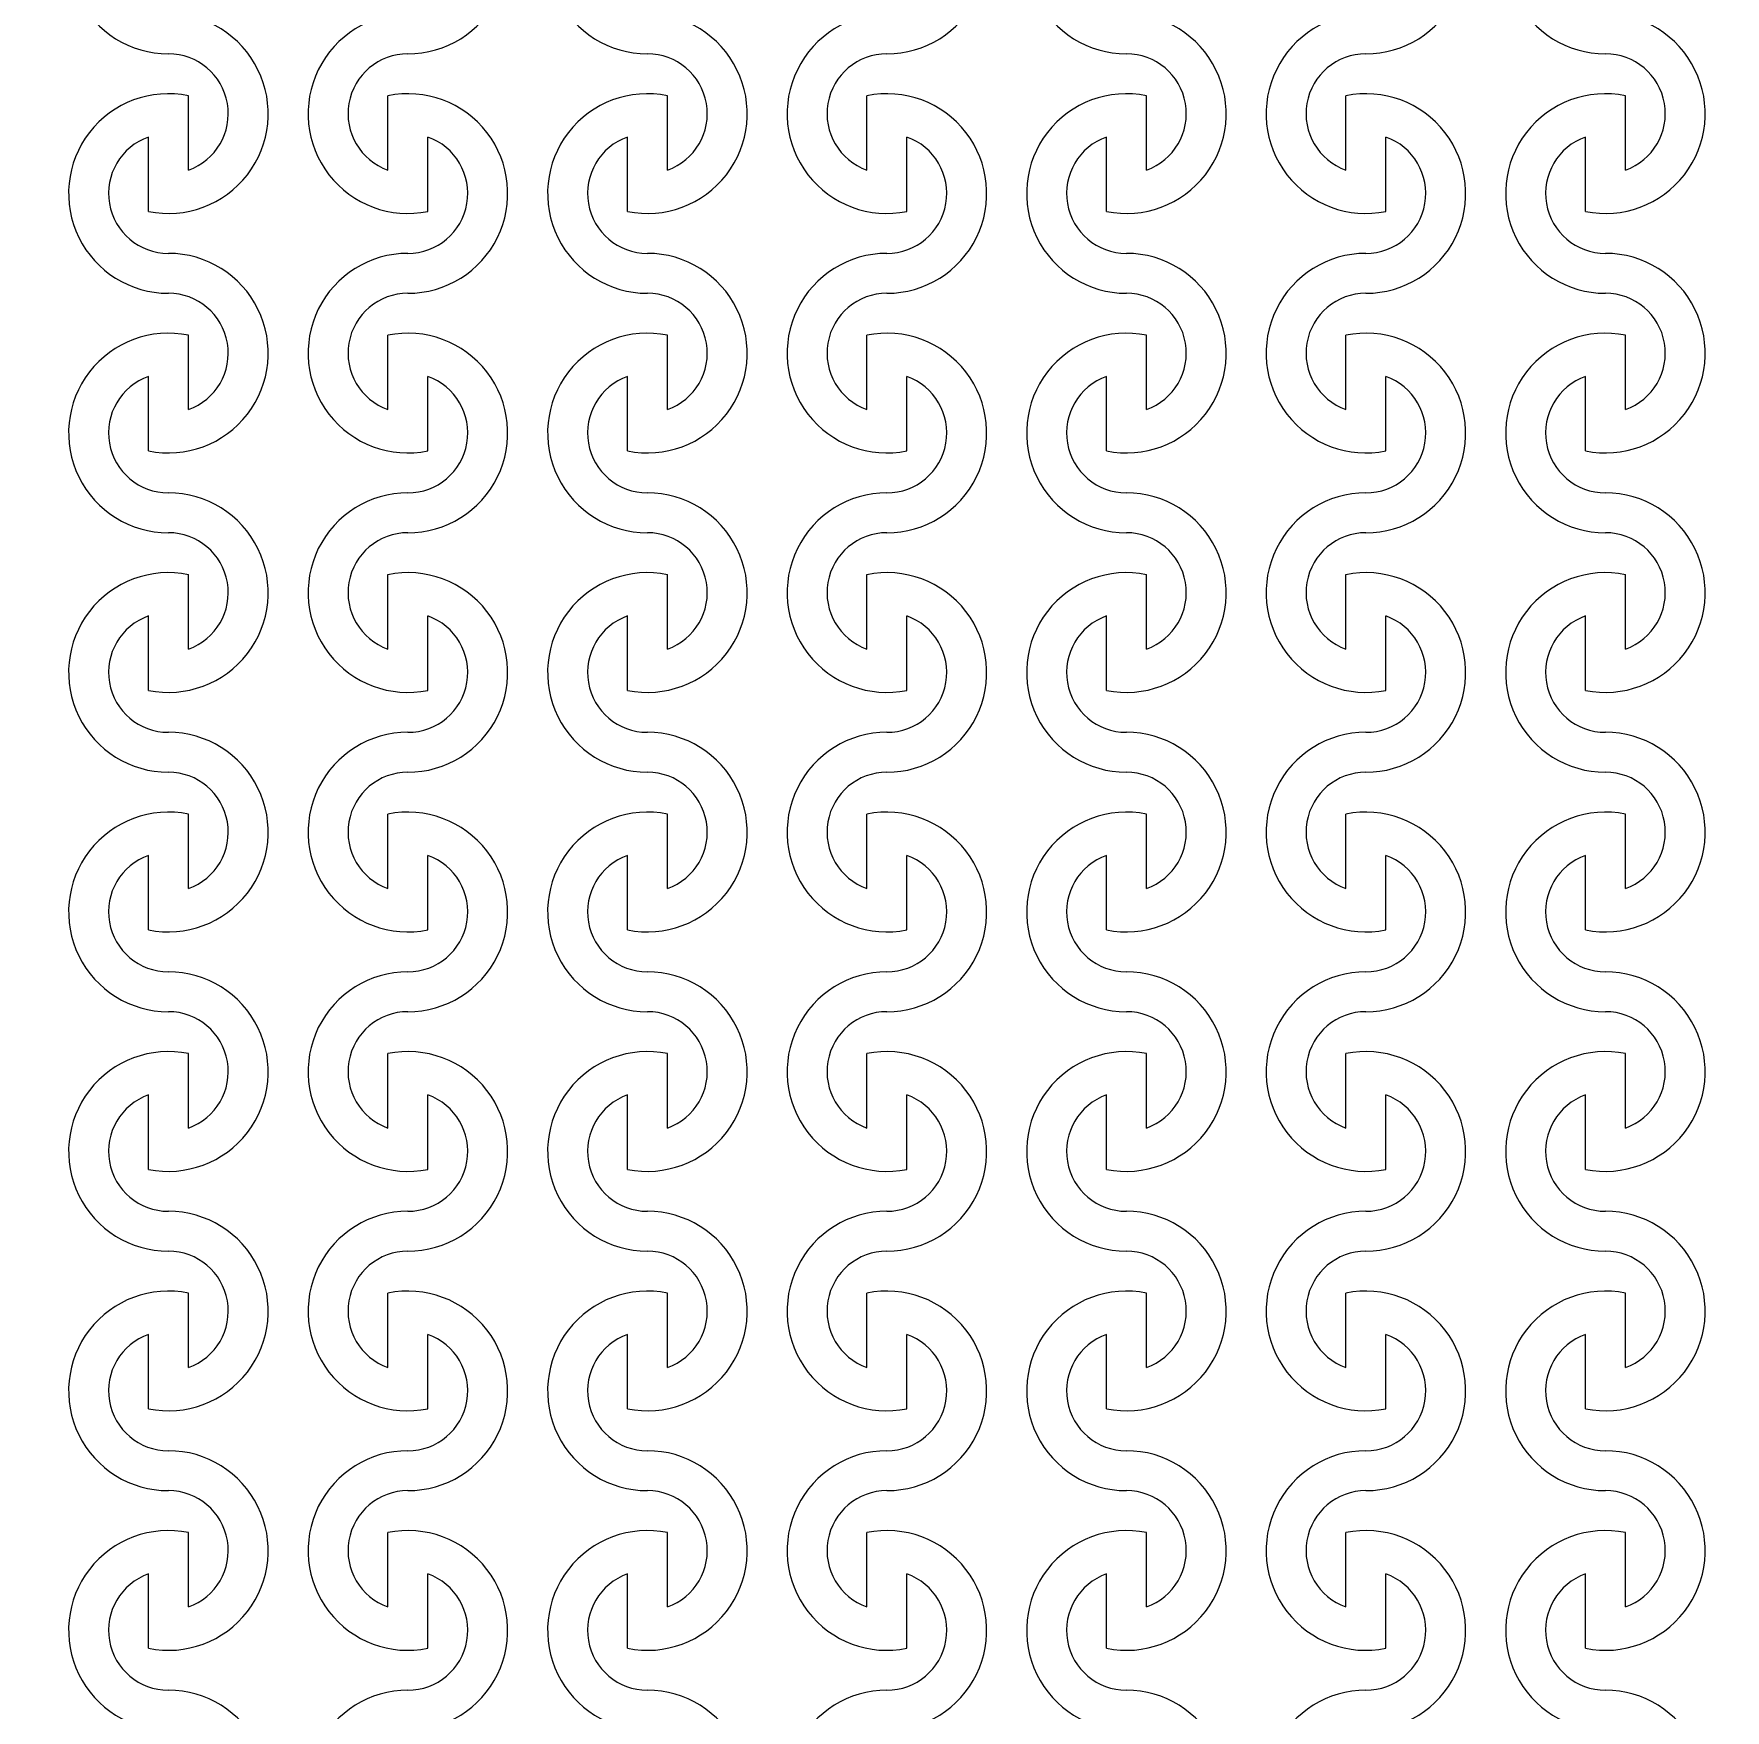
# Model space of a CAD drawing. Header units: millimetres. Extents: x 40661 to 310350, y 5158 to 133158.
# Drawn here: x 105468 to 107586, y 52771 to 54871 of the extents above; entities that cross this region are included whole.
import ezdxf

# ---------------------------------------------------------------- set-up
doc = ezdxf.new("R2010")
doc.units = ezdxf.units.MM
doc.layers.add('Clear', color=150, linetype='Continuous')

msp = doc.modelspace()

# ---------------------------------------------------------------- linework, layer by layer
for radius in [25000, 25000, 15000, 15000]:
    msp.add_circle((115660.5, 56821.1), radius)
at = {"layer": 'Clear'}
for p, q in [((105661.2, 54700.4), (105661.2, 54793.6)), ((105661.2, 54700.4), (105661.2, 54793.6)), ((105661.2, 54700.4), (105661.2, 54793.6)), ((105661.2, 54700.4), (105661.2, 54793.6)), ((105911.2, 54700.4), (105911.2, 54793.6)), ((105911.2, 54700.4), (105911.2, 54793.6)), ((105911.2, 54700.4), (105911.2, 54793.6)), ((105911.2, 54700.4), (105911.2, 54793.6)), ((106261.2, 54700.4), (106261.2, 54793.6)), ((106261.2, 54700.4), (106261.2, 54793.6)), ((106261.2, 54700.4), (106261.2, 54793.6)), ((106261.2, 54700.4), (106261.2, 54793.6)), ((106511.2, 54700.4), (106511.2, 54793.6)), ((106511.2, 54700.4), (106511.2, 54793.6)), ((106511.2, 54700.4), (106511.2, 54793.6)), ((106511.2, 54700.4), (106511.2, 54793.6)), ((106861.2, 54700.4), (106861.2, 54793.6)), ((106861.2, 54700.4), (106861.2, 54793.6)), ((106861.2, 54700.4), (106861.2, 54793.6)), ((106861.2, 54700.4), (106861.2, 54793.6)), ((107111.2, 54700.4), (107111.2, 54793.6)), ((107111.2, 54700.4), (107111.2, 54793.6)), ((107111.2, 54700.4), (107111.2, 54793.6)), ((107111.2, 54700.4), (107111.2, 54793.6)), ((107461.2, 54700.4), (107461.2, 54793.6)), ((107461.2, 54700.4), (107461.2, 54793.6)), ((107461.2, 54700.4), (107461.2, 54793.6)), ((107461.2, 54700.4), (107461.2, 54793.6)), ((105611.2, 54648.6), (105611.2, 54741.8)), ((105611.2, 54648.6), (105611.2, 54741.8)), ((105611.2, 54648.6), (105611.2, 54741.8)), ((105611.2, 54648.6), (105611.2, 54741.8)), ((105961.2, 54648.6), (105961.2, 54741.8)), ((105961.2, 54648.6), (105961.2, 54741.8)), ((105961.2, 54648.6), (105961.2, 54741.8)), ((105961.2, 54648.6), (105961.2, 54741.8)), ((106211.2, 54648.6), (106211.2, 54741.8)), ((106211.2, 54648.6), (106211.2, 54741.8)), ((106211.2, 54648.6), (106211.2, 54741.8)), ((106211.2, 54648.6), (106211.2, 54741.8)), ((106561.2, 54648.6), (106561.2, 54741.8)), ((106561.2, 54648.6), (106561.2, 54741.8)), ((106561.2, 54648.6), (106561.2, 54741.8)), ((106561.2, 54648.6), (106561.2, 54741.8)), ((106811.2, 54648.6), (106811.2, 54741.8)), ((106811.2, 54648.6), (106811.2, 54741.8)), ((106811.2, 54648.6), (106811.2, 54741.8)), ((106811.2, 54648.6), (106811.2, 54741.8)), ((107161.2, 54648.6), (107161.2, 54741.8)), ((107161.2, 54648.6), (107161.2, 54741.8)), ((107161.2, 54648.6), (107161.2, 54741.8)), ((107161.2, 54648.6), (107161.2, 54741.8)), ((107411.2, 54648.6), (107411.2, 54741.8)), ((107411.2, 54648.6), (107411.2, 54741.8)), ((107411.2, 54648.6), (107411.2, 54741.8)), ((107411.2, 54648.6), (107411.2, 54741.8)), ((105661.2, 54400.4), (105661.2, 54493.6)), ((105661.2, 54400.4), (105661.2, 54493.6)), ((105661.2, 54400.4), (105661.2, 54493.6)), ((105661.2, 54400.4), (105661.2, 54493.6)), ((105911.2, 54400.4), (105911.2, 54493.6)), ((105911.2, 54400.4), (105911.2, 54493.6)), ((105911.2, 54400.4), (105911.2, 54493.6)), ((105911.2, 54400.4), (105911.2, 54493.6)), ((106261.2, 54400.4), (106261.2, 54493.6)), ((106261.2, 54400.4), (106261.2, 54493.6)), ((106261.2, 54400.4), (106261.2, 54493.6)), ((106261.2, 54400.4), (106261.2, 54493.6)), ((106511.2, 54400.4), (106511.2, 54493.6)), ((106511.2, 54400.4), (106511.2, 54493.6)), ((106511.2, 54400.4), (106511.2, 54493.6)), ((106511.2, 54400.4), (106511.2, 54493.6)), ((106861.2, 54400.4), (106861.2, 54493.6)), ((106861.2, 54400.4), (106861.2, 54493.6)), ((106861.2, 54400.4), (106861.2, 54493.6)), ((106861.2, 54400.4), (106861.2, 54493.6)), ((107111.2, 54400.4), (107111.2, 54493.6)), ((107111.2, 54400.4), (107111.2, 54493.6)), ((107111.2, 54400.4), (107111.2, 54493.6)), ((107111.2, 54400.4), (107111.2, 54493.6)), ((107461.2, 54400.4), (107461.2, 54493.6)), ((107461.2, 54400.4), (107461.2, 54493.6)), ((107461.2, 54400.4), (107461.2, 54493.6)), ((107461.2, 54400.4), (107461.2, 54493.6)), ((105611.2, 54348.6), (105611.2, 54441.8)), ((105611.2, 54348.6), (105611.2, 54441.8)), ((105611.2, 54348.6), (105611.2, 54441.8)), ((105611.2, 54348.6), (105611.2, 54441.8)), ((105961.2, 54348.6), (105961.2, 54441.8)), ((105961.2, 54348.6), (105961.2, 54441.8)), ((105961.2, 54348.6), (105961.2, 54441.8)), ((105961.2, 54348.6), (105961.2, 54441.8)), ((106211.2, 54348.6), (106211.2, 54441.8)), ((106211.2, 54348.6), (106211.2, 54441.8)), ((106211.2, 54348.6), (106211.2, 54441.8)), ((106211.2, 54348.6), (106211.2, 54441.8)), ((106561.2, 54348.6), (106561.2, 54441.8)), ((106561.2, 54348.6), (106561.2, 54441.8)), ((106561.2, 54348.6), (106561.2, 54441.8)), ((106561.2, 54348.6), (106561.2, 54441.8)), ((106811.2, 54348.6), (106811.2, 54441.8)), ((106811.2, 54348.6), (106811.2, 54441.8)), ((106811.2, 54348.6), (106811.2, 54441.8)), ((106811.2, 54348.6), (106811.2, 54441.8)), ((107161.2, 54348.6), (107161.2, 54441.8)), ((107161.2, 54348.6), (107161.2, 54441.8)), ((107161.2, 54348.6), (107161.2, 54441.8)), ((107161.2, 54348.6), (107161.2, 54441.8)), ((107411.2, 54348.6), (107411.2, 54441.8)), ((107411.2, 54348.6), (107411.2, 54441.8)), ((107411.2, 54348.6), (107411.2, 54441.8)), ((107411.2, 54348.6), (107411.2, 54441.8)), ((105661.2, 54100.4), (105661.2, 54193.6)), ((105661.2, 54100.4), (105661.2, 54193.6)), ((105661.2, 54100.4), (105661.2, 54193.6)), ((105661.2, 54100.4), (105661.2, 54193.6)), ((105911.2, 54100.4), (105911.2, 54193.6)), ((105911.2, 54100.4), (105911.2, 54193.6)), ((105911.2, 54100.4), (105911.2, 54193.6)), ((105911.2, 54100.4), (105911.2, 54193.6)), ((106261.2, 54100.4), (106261.2, 54193.6)), ((106261.2, 54100.4), (106261.2, 54193.6)), ((106261.2, 54100.4), (106261.2, 54193.6)), ((106261.2, 54100.4), (106261.2, 54193.6)), ((106511.2, 54100.4), (106511.2, 54193.6)), ((106511.2, 54100.4), (106511.2, 54193.6)), ((106511.2, 54100.4), (106511.2, 54193.6)), ((106511.2, 54100.4), (106511.2, 54193.6)), ((106861.2, 54100.4), (106861.2, 54193.6)), ((106861.2, 54100.4), (106861.2, 54193.6)), ((106861.2, 54100.4), (106861.2, 54193.6)), ((106861.2, 54100.4), (106861.2, 54193.6)), ((107111.2, 54100.4), (107111.2, 54193.6)), ((107111.2, 54100.4), (107111.2, 54193.6)), ((107111.2, 54100.4), (107111.2, 54193.6)), ((107111.2, 54100.4), (107111.2, 54193.6)), ((107461.2, 54100.4), (107461.2, 54193.6)), ((107461.2, 54100.4), (107461.2, 54193.6)), ((107461.2, 54100.4), (107461.2, 54193.6)), ((107461.2, 54100.4), (107461.2, 54193.6)), ((105611.2, 54048.6), (105611.2, 54141.8)), ((105611.2, 54048.6), (105611.2, 54141.8)), ((105611.2, 54048.6), (105611.2, 54141.8)), ((105611.2, 54048.6), (105611.2, 54141.8)), ((105961.2, 54048.6), (105961.2, 54141.8)), ((105961.2, 54048.6), (105961.2, 54141.8)), ((105961.2, 54048.6), (105961.2, 54141.8)), ((105961.2, 54048.6), (105961.2, 54141.8)), ((106211.2, 54048.6), (106211.2, 54141.8)), ((106211.2, 54048.6), (106211.2, 54141.8)), ((106211.2, 54048.6), (106211.2, 54141.8)), ((106211.2, 54048.6), (106211.2, 54141.8)), ((106561.2, 54048.6), (106561.2, 54141.8)), ((106561.2, 54048.6), (106561.2, 54141.8)), ((106561.2, 54048.6), (106561.2, 54141.8)), ((106561.2, 54048.6), (106561.2, 54141.8)), ((106811.2, 54048.6), (106811.2, 54141.8)), ((106811.2, 54048.6), (106811.2, 54141.8)), ((106811.2, 54048.6), (106811.2, 54141.8)), ((106811.2, 54048.6), (106811.2, 54141.8)), ((107161.2, 54048.6), (107161.2, 54141.8)), ((107161.2, 54048.6), (107161.2, 54141.8)), ((107161.2, 54048.6), (107161.2, 54141.8)), ((107161.2, 54048.6), (107161.2, 54141.8)), ((107411.2, 54048.6), (107411.2, 54141.8)), ((107411.2, 54048.6), (107411.2, 54141.8)), ((107411.2, 54048.6), (107411.2, 54141.8)), ((107411.2, 54048.6), (107411.2, 54141.8)), ((105661.2, 53800.4), (105661.2, 53893.6)), ((105661.2, 53800.4), (105661.2, 53893.6)), ((105661.2, 53800.4), (105661.2, 53893.6)), ((105661.2, 53800.4), (105661.2, 53893.6)), ((105911.2, 53800.4), (105911.2, 53893.6)), ((105911.2, 53800.4), (105911.2, 53893.6)), ((105911.2, 53800.4), (105911.2, 53893.6)), ((105911.2, 53800.4), (105911.2, 53893.6)), ((106261.2, 53800.4), (106261.2, 53893.6)), ((106261.2, 53800.4), (106261.2, 53893.6)), ((106261.2, 53800.4), (106261.2, 53893.6)), ((106261.2, 53800.4), (106261.2, 53893.6)), ((106511.2, 53800.4), (106511.2, 53893.6)), ((106511.2, 53800.4), (106511.2, 53893.6)), ((106511.2, 53800.4), (106511.2, 53893.6)), ((106511.2, 53800.4), (106511.2, 53893.6)), ((106861.2, 53800.4), (106861.2, 53893.6)), ((106861.2, 53800.4), (106861.2, 53893.6)), ((106861.2, 53800.4), (106861.2, 53893.6)), ((106861.2, 53800.4), (106861.2, 53893.6)), ((107111.2, 53800.4), (107111.2, 53893.6)), ((107111.2, 53800.4), (107111.2, 53893.6)), ((107111.2, 53800.4), (107111.2, 53893.6)), ((107111.2, 53800.4), (107111.2, 53893.6)), ((107461.2, 53800.4), (107461.2, 53893.6)), ((107461.2, 53800.4), (107461.2, 53893.6)), ((107461.2, 53800.4), (107461.2, 53893.6)), ((107461.2, 53800.4), (107461.2, 53893.6)), ((105611.2, 53748.6), (105611.2, 53841.8)), ((105611.2, 53748.6), (105611.2, 53841.8)), ((105611.2, 53748.6), (105611.2, 53841.8)), ((105611.2, 53748.6), (105611.2, 53841.8)), ((105961.2, 53748.6), (105961.2, 53841.8)), ((105961.2, 53748.6), (105961.2, 53841.8)), ((105961.2, 53748.6), (105961.2, 53841.8)), ((105961.2, 53748.6), (105961.2, 53841.8)), ((106211.2, 53748.6), (106211.2, 53841.8)), ((106211.2, 53748.6), (106211.2, 53841.8)), ((106211.2, 53748.6), (106211.2, 53841.8)), ((106211.2, 53748.6), (106211.2, 53841.8)), ((106561.2, 53748.6), (106561.2, 53841.8)), ((106561.2, 53748.6), (106561.2, 53841.8)), ((106561.2, 53748.6), (106561.2, 53841.8)), ((106561.2, 53748.6), (106561.2, 53841.8)), ((106811.2, 53748.6), (106811.2, 53841.8)), ((106811.2, 53748.6), (106811.2, 53841.8)), ((106811.2, 53748.6), (106811.2, 53841.8)), ((106811.2, 53748.6), (106811.2, 53841.8)), ((107161.2, 53748.6), (107161.2, 53841.8)), ((107161.2, 53748.6), (107161.2, 53841.8)), ((107161.2, 53748.6), (107161.2, 53841.8)), ((107161.2, 53748.6), (107161.2, 53841.8)), ((107411.2, 53748.6), (107411.2, 53841.8)), ((107411.2, 53748.6), (107411.2, 53841.8)), ((107411.2, 53748.6), (107411.2, 53841.8)), ((107411.2, 53748.6), (107411.2, 53841.8)), ((105661.2, 53500.4), (105661.2, 53593.6)), ((105661.2, 53500.4), (105661.2, 53593.6)), ((105661.2, 53500.4), (105661.2, 53593.6)), ((105661.2, 53500.4), (105661.2, 53593.6)), ((105911.2, 53500.4), (105911.2, 53593.6)), ((105911.2, 53500.4), (105911.2, 53593.6)), ((105911.2, 53500.4), (105911.2, 53593.6)), ((105911.2, 53500.4), (105911.2, 53593.6)), ((106261.2, 53500.4), (106261.2, 53593.6)), ((106261.2, 53500.4), (106261.2, 53593.6)), ((106261.2, 53500.4), (106261.2, 53593.6)), ((106261.2, 53500.4), (106261.2, 53593.6)), ((106511.2, 53500.4), (106511.2, 53593.6)), ((106511.2, 53500.4), (106511.2, 53593.6)), ((106511.2, 53500.4), (106511.2, 53593.6)), ((106511.2, 53500.4), (106511.2, 53593.6)), ((106861.2, 53500.4), (106861.2, 53593.6)), ((106861.2, 53500.4), (106861.2, 53593.6)), ((106861.2, 53500.4), (106861.2, 53593.6)), ((106861.2, 53500.4), (106861.2, 53593.6)), ((107111.2, 53500.4), (107111.2, 53593.6)), ((107111.2, 53500.4), (107111.2, 53593.6)), ((107111.2, 53500.4), (107111.2, 53593.6)), ((107111.2, 53500.4), (107111.2, 53593.6)), ((107461.2, 53500.4), (107461.2, 53593.6)), ((107461.2, 53500.4), (107461.2, 53593.6)), ((107461.2, 53500.4), (107461.2, 53593.6)), ((107461.2, 53500.4), (107461.2, 53593.6)), ((105611.2, 53448.6), (105611.2, 53541.8)), ((105611.2, 53448.6), (105611.2, 53541.8)), ((105611.2, 53448.6), (105611.2, 53541.8)), ((105611.2, 53448.6), (105611.2, 53541.8)), ((105961.2, 53448.6), (105961.2, 53541.8)), ((105961.2, 53448.6), (105961.2, 53541.8)), ((105961.2, 53448.6), (105961.2, 53541.8)), ((105961.2, 53448.6), (105961.2, 53541.8)), ((106211.2, 53448.6), (106211.2, 53541.8)), ((106211.2, 53448.6), (106211.2, 53541.8)), ((106211.2, 53448.6), (106211.2, 53541.8)), ((106211.2, 53448.6), (106211.2, 53541.8)), ((106561.2, 53448.6), (106561.2, 53541.8)), ((106561.2, 53448.6), (106561.2, 53541.8)), ((106561.2, 53448.6), (106561.2, 53541.8)), ((106561.2, 53448.6), (106561.2, 53541.8)), ((106811.2, 53448.6), (106811.2, 53541.8)), ((106811.2, 53448.6), (106811.2, 53541.8)), ((106811.2, 53448.6), (106811.2, 53541.8)), ((106811.2, 53448.6), (106811.2, 53541.8)), ((107161.2, 53448.6), (107161.2, 53541.8)), ((107161.2, 53448.6), (107161.2, 53541.8)), ((107161.2, 53448.6), (107161.2, 53541.8)), ((107161.2, 53448.6), (107161.2, 53541.8)), ((107411.2, 53448.6), (107411.2, 53541.8)), ((107411.2, 53448.6), (107411.2, 53541.8)), ((107411.2, 53448.6), (107411.2, 53541.8)), ((107411.2, 53448.6), (107411.2, 53541.8)), ((105661.2, 53200.4), (105661.2, 53293.6)), ((105661.2, 53200.4), (105661.2, 53293.6)), ((105661.2, 53200.4), (105661.2, 53293.6)), ((105661.2, 53200.4), (105661.2, 53293.6)), ((105911.2, 53200.4), (105911.2, 53293.6)), ((105911.2, 53200.4), (105911.2, 53293.6)), ((105911.2, 53200.4), (105911.2, 53293.6)), ((105911.2, 53200.4), (105911.2, 53293.6)), ((106261.2, 53200.4), (106261.2, 53293.6)), ((106261.2, 53200.4), (106261.2, 53293.6)), ((106261.2, 53200.4), (106261.2, 53293.6)), ((106261.2, 53200.4), (106261.2, 53293.6)), ((106511.2, 53200.4), (106511.2, 53293.6)), ((106511.2, 53200.4), (106511.2, 53293.6)), ((106511.2, 53200.4), (106511.2, 53293.6)), ((106511.2, 53200.4), (106511.2, 53293.6)), ((106861.2, 53200.4), (106861.2, 53293.6)), ((106861.2, 53200.4), (106861.2, 53293.6)), ((106861.2, 53200.4), (106861.2, 53293.6)), ((106861.2, 53200.4), (106861.2, 53293.6)), ((107111.2, 53200.4), (107111.2, 53293.6)), ((107111.2, 53200.4), (107111.2, 53293.6)), ((107111.2, 53200.4), (107111.2, 53293.6)), ((107111.2, 53200.4), (107111.2, 53293.6)), ((107461.2, 53200.4), (107461.2, 53293.6)), ((107461.2, 53200.4), (107461.2, 53293.6)), ((107461.2, 53200.4), (107461.2, 53293.6)), ((107461.2, 53200.4), (107461.2, 53293.6)), ((105611.2, 53148.6), (105611.2, 53241.8)), ((105611.2, 53148.6), (105611.2, 53241.8)), ((105611.2, 53148.6), (105611.2, 53241.8)), ((105611.2, 53148.6), (105611.2, 53241.8)), ((105961.2, 53148.6), (105961.2, 53241.8)), ((105961.2, 53148.6), (105961.2, 53241.8)), ((105961.2, 53148.6), (105961.2, 53241.8)), ((105961.2, 53148.6), (105961.2, 53241.8)), ((106211.2, 53148.6), (106211.2, 53241.8)), ((106211.2, 53148.6), (106211.2, 53241.8)), ((106211.2, 53148.6), (106211.2, 53241.8)), ((106211.2, 53148.6), (106211.2, 53241.8)), ((106561.2, 53148.6), (106561.2, 53241.8)), ((106561.2, 53148.6), (106561.2, 53241.8)), ((106561.2, 53148.6), (106561.2, 53241.8)), ((106561.2, 53148.6), (106561.2, 53241.8)), ((106811.2, 53148.6), (106811.2, 53241.8)), ((106811.2, 53148.6), (106811.2, 53241.8)), ((106811.2, 53148.6), (106811.2, 53241.8)), ((106811.2, 53148.6), (106811.2, 53241.8)), ((107161.2, 53148.6), (107161.2, 53241.8)), ((107161.2, 53148.6), (107161.2, 53241.8)), ((107161.2, 53148.6), (107161.2, 53241.8)), ((107161.2, 53148.6), (107161.2, 53241.8)), ((107411.2, 53148.6), (107411.2, 53241.8)), ((107411.2, 53148.6), (107411.2, 53241.8)), ((107411.2, 53148.6), (107411.2, 53241.8)), ((107411.2, 53148.6), (107411.2, 53241.8)), ((105661.2, 52900.4), (105661.2, 52993.6)), ((105661.2, 52900.4), (105661.2, 52993.6)), ((105661.2, 52900.4), (105661.2, 52993.6)), ((105661.2, 52900.4), (105661.2, 52993.6)), ((105911.2, 52900.4), (105911.2, 52993.6)), ((105911.2, 52900.4), (105911.2, 52993.6)), ((105911.2, 52900.4), (105911.2, 52993.6)), ((105911.2, 52900.4), (105911.2, 52993.6)), ((106261.2, 52900.4), (106261.2, 52993.6)), ((106261.2, 52900.4), (106261.2, 52993.6)), ((106261.2, 52900.4), (106261.2, 52993.6)), ((106261.2, 52900.4), (106261.2, 52993.6)), ((106511.2, 52900.4), (106511.2, 52993.6)), ((106511.2, 52900.4), (106511.2, 52993.6)), ((106511.2, 52900.4), (106511.2, 52993.6)), ((106511.2, 52900.4), (106511.2, 52993.6)), ((106861.2, 52900.4), (106861.2, 52993.6)), ((106861.2, 52900.4), (106861.2, 52993.6)), ((106861.2, 52900.4), (106861.2, 52993.6)), ((106861.2, 52900.4), (106861.2, 52993.6)), ((107111.2, 52900.4), (107111.2, 52993.6)), ((107111.2, 52900.4), (107111.2, 52993.6)), ((107111.2, 52900.4), (107111.2, 52993.6)), ((107111.2, 52900.4), (107111.2, 52993.6)), ((107461.2, 52900.4), (107461.2, 52993.6)), ((107461.2, 52900.4), (107461.2, 52993.6)), ((107461.2, 52900.4), (107461.2, 52993.6)), ((107461.2, 52900.4), (107461.2, 52993.6)), ((105611.2, 52848.6), (105611.2, 52941.8)), ((105611.2, 52848.6), (105611.2, 52941.8)), ((105611.2, 52848.6), (105611.2, 52941.8)), ((105611.2, 52848.6), (105611.2, 52941.8)), ((105961.2, 52848.6), (105961.2, 52941.8)), ((105961.2, 52848.6), (105961.2, 52941.8)), ((105961.2, 52848.6), (105961.2, 52941.8)), ((105961.2, 52848.6), (105961.2, 52941.8)), ((106211.2, 52848.6), (106211.2, 52941.8)), ((106211.2, 52848.6), (106211.2, 52941.8)), ((106211.2, 52848.6), (106211.2, 52941.8)), ((106211.2, 52848.6), (106211.2, 52941.8)), ((106561.2, 52848.6), (106561.2, 52941.8)), ((106561.2, 52848.6), (106561.2, 52941.8)), ((106561.2, 52848.6), (106561.2, 52941.8)), ((106561.2, 52848.6), (106561.2, 52941.8)), ((106811.2, 52848.6), (106811.2, 52941.8)), ((106811.2, 52848.6), (106811.2, 52941.8)), ((106811.2, 52848.6), (106811.2, 52941.8)), ((106811.2, 52848.6), (106811.2, 52941.8)), ((107161.2, 52848.6), (107161.2, 52941.8)), ((107161.2, 52848.6), (107161.2, 52941.8)), ((107161.2, 52848.6), (107161.2, 52941.8)), ((107161.2, 52848.6), (107161.2, 52941.8)), ((107411.2, 52848.6), (107411.2, 52941.8)), ((107411.2, 52848.6), (107411.2, 52941.8)), ((107411.2, 52848.6), (107411.2, 52941.8)), ((107411.2, 52848.6), (107411.2, 52941.8))]:
    msp.add_line(p, q, dxfattribs=at)
for centre, radius, start, end in [((105636.2, 54971.1), 125, 78.463, 270), ((105636.2, 54971.1), 125, 78.463, 270), ((105936.2, 54971.1), 125, 270, 101.537), ((105936.2, 54971.1), 125, 270, 101.537), ((106236.2, 54971.1), 125, 78.463, 270), ((106236.2, 54971.1), 125, 78.463, 270), ((106536.2, 54971.1), 125, 270, 101.537), ((106536.2, 54971.1), 125, 270, 101.537), ((106836.2, 54971.1), 125, 78.463, 270), ((106836.2, 54971.1), 125, 78.463, 270), ((107136.2, 54971.1), 125, 270, 101.537), ((107136.2, 54971.1), 125, 270, 101.537), ((107436.2, 54971.1), 125, 78.463, 270), ((107436.2, 54971.1), 125, 78.463, 270), ((105636.2, 54771.1), 125, 258.463, 90), ((105636.2, 54771.1), 125, 258.463, 90), ((105936.2, 54771.1), 125, 90, 281.537), ((105936.2, 54771.1), 125, 90, 281.537), ((106236.2, 54771.1), 125, 258.463, 90), ((106236.2, 54771.1), 125, 258.463, 90), ((106536.2, 54771.1), 125, 90, 281.537), ((106536.2, 54771.1), 125, 90, 281.537), ((106836.2, 54771.1), 125, 258.463, 90), ((106836.2, 54771.1), 125, 258.463, 90), ((107136.2, 54771.1), 125, 90, 281.537), ((107136.2, 54771.1), 125, 90, 281.537), ((107436.2, 54771.1), 125, 258.463, 90), ((107436.2, 54771.1), 125, 258.463, 90), ((105636.2, 54771.1), 75, 289.4712, 90), ((105636.2, 54771.1), 75, 289.4712, 90), ((105936.2, 54771.1), 75, 90, 250.5288), ((105936.2, 54771.1), 75, 90, 250.5288), ((106236.2, 54771.1), 75, 289.4712, 90), ((106236.2, 54771.1), 75, 289.4712, 90), ((106536.2, 54771.1), 75, 90, 250.5288), ((106536.2, 54771.1), 75, 90, 250.5288), ((106836.2, 54771.1), 75, 289.4712, 90), ((106836.2, 54771.1), 75, 289.4712, 90), ((107136.2, 54771.1), 75, 90, 250.5288), ((107136.2, 54771.1), 75, 90, 250.5288), ((107436.2, 54771.1), 75, 289.4712, 90), ((107436.2, 54771.1), 75, 289.4712, 90), ((105636.2, 54671.1), 125, 78.463, 270), ((105636.2, 54671.1), 125, 78.463, 270), ((105936.2, 54671.1), 125, 270, 101.537), ((105936.2, 54671.1), 125, 270, 101.537), ((106236.2, 54671.1), 125, 78.463, 270), ((106236.2, 54671.1), 125, 78.463, 270), ((106536.2, 54671.1), 125, 270, 101.537), ((106536.2, 54671.1), 125, 270, 101.537), ((106836.2, 54671.1), 125, 78.463, 270), ((106836.2, 54671.1), 125, 78.463, 270), ((107136.2, 54671.1), 125, 270, 101.537), ((107136.2, 54671.1), 125, 270, 101.537), ((107436.2, 54671.1), 125, 78.463, 270), ((107436.2, 54671.1), 125, 78.463, 270), ((105636.2, 54671.1), 75, 109.4712, 270), ((105636.2, 54671.1), 75, 109.4712, 270), ((105936.2, 54671.1), 75, 270, 70.5288), ((105936.2, 54671.1), 75, 270, 70.5288), ((106236.2, 54671.1), 75, 109.4712, 270), ((106236.2, 54671.1), 75, 109.4712, 270), ((106536.2, 54671.1), 75, 270, 70.5288), ((106536.2, 54671.1), 75, 270, 70.5288), ((106836.2, 54671.1), 75, 109.4712, 270), ((106836.2, 54671.1), 75, 109.4712, 270), ((107136.2, 54671.1), 75, 270, 70.5288), ((107136.2, 54671.1), 75, 270, 70.5288), ((107436.2, 54671.1), 75, 109.4712, 270), ((107436.2, 54671.1), 75, 109.4712, 270), ((105636.2, 54471.1), 125, 258.463, 90), ((105636.2, 54471.1), 125, 258.463, 90), ((105936.2, 54471.1), 125, 90, 281.537), ((105936.2, 54471.1), 125, 90, 281.537), ((106236.2, 54471.1), 125, 258.463, 90), ((106236.2, 54471.1), 125, 258.463, 90), ((106536.2, 54471.1), 125, 90, 281.537), ((106536.2, 54471.1), 125, 90, 281.537), ((106836.2, 54471.1), 125, 258.463, 90), ((106836.2, 54471.1), 125, 258.463, 90), ((107136.2, 54471.1), 125, 90, 281.537), ((107136.2, 54471.1), 125, 90, 281.537), ((107436.2, 54471.1), 125, 258.463, 90), ((107436.2, 54471.1), 125, 258.463, 90), ((105636.2, 54471.1), 75, 289.4712, 90), ((105636.2, 54471.1), 75, 289.4712, 90), ((105936.2, 54471.1), 75, 90, 250.5288), ((105936.2, 54471.1), 75, 90, 250.5288), ((106236.2, 54471.1), 75, 289.4712, 90), ((106236.2, 54471.1), 75, 289.4712, 90), ((106536.2, 54471.1), 75, 90, 250.5288), ((106536.2, 54471.1), 75, 90, 250.5288), ((106836.2, 54471.1), 75, 289.4712, 90), ((106836.2, 54471.1), 75, 289.4712, 90), ((107136.2, 54471.1), 75, 90, 250.5288), ((107136.2, 54471.1), 75, 90, 250.5288), ((107436.2, 54471.1), 75, 289.4712, 90), ((107436.2, 54471.1), 75, 289.4712, 90), ((105636.2, 54371.1), 125, 78.463, 270), ((105636.2, 54371.1), 125, 78.463, 270), ((105936.2, 54371.1), 125, 270, 101.537), ((105936.2, 54371.1), 125, 270, 101.537), ((106236.2, 54371.1), 125, 78.463, 270), ((106236.2, 54371.1), 125, 78.463, 270), ((106536.2, 54371.1), 125, 270, 101.537), ((106536.2, 54371.1), 125, 270, 101.537), ((106836.2, 54371.1), 125, 78.463, 270), ((106836.2, 54371.1), 125, 78.463, 270), ((107136.2, 54371.1), 125, 270, 101.537), ((107136.2, 54371.1), 125, 270, 101.537), ((107436.2, 54371.1), 125, 78.463, 270), ((107436.2, 54371.1), 125, 78.463, 270), ((105636.2, 54371.1), 75, 109.4712, 270), ((105636.2, 54371.1), 75, 109.4712, 270), ((105936.2, 54371.1), 75, 270, 70.5288), ((105936.2, 54371.1), 75, 270, 70.5288), ((106236.2, 54371.1), 75, 109.4712, 270), ((106236.2, 54371.1), 75, 109.4712, 270), ((106536.2, 54371.1), 75, 270, 70.5288), ((106536.2, 54371.1), 75, 270, 70.5288), ((106836.2, 54371.1), 75, 109.4712, 270), ((106836.2, 54371.1), 75, 109.4712, 270), ((107136.2, 54371.1), 75, 270, 70.5288), ((107136.2, 54371.1), 75, 270, 70.5288), ((107436.2, 54371.1), 75, 109.4712, 270), ((107436.2, 54371.1), 75, 109.4712, 270), ((105636.2, 54171.1), 125, 258.463, 90), ((105636.2, 54171.1), 125, 258.463, 90), ((105936.2, 54171.1), 125, 90, 281.537), ((105936.2, 54171.1), 125, 90, 281.537), ((106236.2, 54171.1), 125, 258.463, 90), ((106236.2, 54171.1), 125, 258.463, 90), ((106536.2, 54171.1), 125, 90, 281.537), ((106536.2, 54171.1), 125, 90, 281.537), ((106836.2, 54171.1), 125, 258.463, 90), ((106836.2, 54171.1), 125, 258.463, 90), ((107136.2, 54171.1), 125, 90, 281.537), ((107136.2, 54171.1), 125, 90, 281.537), ((107436.2, 54171.1), 125, 258.463, 90), ((107436.2, 54171.1), 125, 258.463, 90), ((105636.2, 54171.1), 75, 289.4712, 90), ((105636.2, 54171.1), 75, 289.4712, 90), ((105936.2, 54171.1), 75, 90, 250.5288), ((105936.2, 54171.1), 75, 90, 250.5288), ((106236.2, 54171.1), 75, 289.4712, 90), ((106236.2, 54171.1), 75, 289.4712, 90), ((106536.2, 54171.1), 75, 90, 250.5288), ((106536.2, 54171.1), 75, 90, 250.5288), ((106836.2, 54171.1), 75, 289.4712, 90), ((106836.2, 54171.1), 75, 289.4712, 90), ((107136.2, 54171.1), 75, 90, 250.5288), ((107136.2, 54171.1), 75, 90, 250.5288), ((107436.2, 54171.1), 75, 289.4712, 90), ((107436.2, 54171.1), 75, 289.4712, 90), ((105636.2, 54071.1), 125, 78.463, 270), ((105636.2, 54071.1), 125, 78.463, 270), ((105936.2, 54071.1), 125, 270, 101.537), ((105936.2, 54071.1), 125, 270, 101.537), ((106236.2, 54071.1), 125, 78.463, 270), ((106236.2, 54071.1), 125, 78.463, 270), ((106536.2, 54071.1), 125, 270, 101.537), ((106536.2, 54071.1), 125, 270, 101.537), ((106836.2, 54071.1), 125, 78.463, 270), ((106836.2, 54071.1), 125, 78.463, 270), ((107136.2, 54071.1), 125, 270, 101.537), ((107136.2, 54071.1), 125, 270, 101.537), ((107436.2, 54071.1), 125, 78.463, 270), ((107436.2, 54071.1), 125, 78.463, 270), ((105636.2, 54071.1), 75, 109.4712, 270), ((105636.2, 54071.1), 75, 109.4712, 270), ((105936.2, 54071.1), 75, 270, 70.5288), ((105936.2, 54071.1), 75, 270, 70.5288), ((106236.2, 54071.1), 75, 109.4712, 270), ((106236.2, 54071.1), 75, 109.4712, 270), ((106536.2, 54071.1), 75, 270, 70.5288), ((106536.2, 54071.1), 75, 270, 70.5288), ((106836.2, 54071.1), 75, 109.4712, 270), ((106836.2, 54071.1), 75, 109.4712, 270), ((107136.2, 54071.1), 75, 270, 70.5288), ((107136.2, 54071.1), 75, 270, 70.5288), ((107436.2, 54071.1), 75, 109.4712, 270), ((107436.2, 54071.1), 75, 109.4712, 270), ((105636.2, 53871.1), 125, 258.463, 90), ((105636.2, 53871.1), 125, 258.463, 90), ((105936.2, 53871.1), 125, 90, 281.537), ((105936.2, 53871.1), 125, 90, 281.537), ((106236.2, 53871.1), 125, 258.463, 90), ((106236.2, 53871.1), 125, 258.463, 90), ((106536.2, 53871.1), 125, 90, 281.537), ((106536.2, 53871.1), 125, 90, 281.537), ((106836.2, 53871.1), 125, 258.463, 90), ((106836.2, 53871.1), 125, 258.463, 90), ((107136.2, 53871.1), 125, 90, 281.537), ((107136.2, 53871.1), 125, 90, 281.537), ((107436.2, 53871.1), 125, 258.463, 90), ((107436.2, 53871.1), 125, 258.463, 90), ((105636.2, 53871.1), 75, 289.4712, 90), ((105636.2, 53871.1), 75, 289.4712, 90), ((105936.2, 53871.1), 75, 90, 250.5288), ((105936.2, 53871.1), 75, 90, 250.5288), ((106236.2, 53871.1), 75, 289.4712, 90), ((106236.2, 53871.1), 75, 289.4712, 90), ((106536.2, 53871.1), 75, 90, 250.5288), ((106536.2, 53871.1), 75, 90, 250.5288), ((106836.2, 53871.1), 75, 289.4712, 90), ((106836.2, 53871.1), 75, 289.4712, 90), ((107136.2, 53871.1), 75, 90, 250.5288), ((107136.2, 53871.1), 75, 90, 250.5288), ((107436.2, 53871.1), 75, 289.4712, 90), ((107436.2, 53871.1), 75, 289.4712, 90), ((105636.2, 53771.1), 125, 78.463, 270), ((105636.2, 53771.1), 125, 78.463, 270), ((105936.2, 53771.1), 125, 270, 101.537), ((105936.2, 53771.1), 125, 270, 101.537), ((106236.2, 53771.1), 125, 78.463, 270), ((106236.2, 53771.1), 125, 78.463, 270), ((106536.2, 53771.1), 125, 270, 101.537), ((106536.2, 53771.1), 125, 270, 101.537), ((106836.2, 53771.1), 125, 78.463, 270), ((106836.2, 53771.1), 125, 78.463, 270), ((107136.2, 53771.1), 125, 270, 101.537), ((107136.2, 53771.1), 125, 270, 101.537), ((107436.2, 53771.1), 125, 78.463, 270), ((107436.2, 53771.1), 125, 78.463, 270), ((105636.2, 53771.1), 75, 109.4712, 270), ((105636.2, 53771.1), 75, 109.4712, 270), ((105936.2, 53771.1), 75, 270, 70.5288), ((105936.2, 53771.1), 75, 270, 70.5288), ((106236.2, 53771.1), 75, 109.4712, 270), ((106236.2, 53771.1), 75, 109.4712, 270), ((106536.2, 53771.1), 75, 270, 70.5288), ((106536.2, 53771.1), 75, 270, 70.5288), ((106836.2, 53771.1), 75, 109.4712, 270), ((106836.2, 53771.1), 75, 109.4712, 270), ((107136.2, 53771.1), 75, 270, 70.5288), ((107136.2, 53771.1), 75, 270, 70.5288), ((107436.2, 53771.1), 75, 109.4712, 270), ((107436.2, 53771.1), 75, 109.4712, 270), ((105636.2, 53571.1), 125, 258.463, 90), ((105636.2, 53571.1), 125, 258.463, 90), ((105936.2, 53571.1), 125, 90, 281.537), ((105936.2, 53571.1), 125, 90, 281.537), ((106236.2, 53571.1), 125, 258.463, 90), ((106236.2, 53571.1), 125, 258.463, 90), ((106536.2, 53571.1), 125, 90, 281.537), ((106536.2, 53571.1), 125, 90, 281.537), ((106836.2, 53571.1), 125, 258.463, 90), ((106836.2, 53571.1), 125, 258.463, 90), ((107136.2, 53571.1), 125, 90, 281.537), ((107136.2, 53571.1), 125, 90, 281.537), ((107436.2, 53571.1), 125, 258.463, 90), ((107436.2, 53571.1), 125, 258.463, 90), ((105636.2, 53571.1), 75, 289.4712, 90), ((105636.2, 53571.1), 75, 289.4712, 90), ((105936.2, 53571.1), 75, 90, 250.5288), ((105936.2, 53571.1), 75, 90, 250.5288), ((106236.2, 53571.1), 75, 289.4712, 90), ((106236.2, 53571.1), 75, 289.4712, 90), ((106536.2, 53571.1), 75, 90, 250.5288), ((106536.2, 53571.1), 75, 90, 250.5288), ((106836.2, 53571.1), 75, 289.4712, 90), ((106836.2, 53571.1), 75, 289.4712, 90), ((107136.2, 53571.1), 75, 90, 250.5288), ((107136.2, 53571.1), 75, 90, 250.5288), ((107436.2, 53571.1), 75, 289.4712, 90), ((107436.2, 53571.1), 75, 289.4712, 90), ((105636.2, 53471.1), 125, 78.463, 270), ((105636.2, 53471.1), 125, 78.463, 270), ((105936.2, 53471.1), 125, 270, 101.537), ((105936.2, 53471.1), 125, 270, 101.537), ((106236.2, 53471.1), 125, 78.463, 270), ((106236.2, 53471.1), 125, 78.463, 270), ((106536.2, 53471.1), 125, 270, 101.537), ((106536.2, 53471.1), 125, 270, 101.537), ((106836.2, 53471.1), 125, 78.463, 270), ((106836.2, 53471.1), 125, 78.463, 270), ((107136.2, 53471.1), 125, 270, 101.537), ((107136.2, 53471.1), 125, 270, 101.537), ((107436.2, 53471.1), 125, 78.463, 270), ((107436.2, 53471.1), 125, 78.463, 270), ((105636.2, 53471.1), 75, 109.4712, 270), ((105636.2, 53471.1), 75, 109.4712, 270), ((105936.2, 53471.1), 75, 270, 70.5288), ((105936.2, 53471.1), 75, 270, 70.5288), ((106236.2, 53471.1), 75, 109.4712, 270), ((106236.2, 53471.1), 75, 109.4712, 270), ((106536.2, 53471.1), 75, 270, 70.5288), ((106536.2, 53471.1), 75, 270, 70.5288), ((106836.2, 53471.1), 75, 109.4712, 270), ((106836.2, 53471.1), 75, 109.4712, 270), ((107136.2, 53471.1), 75, 270, 70.5288), ((107136.2, 53471.1), 75, 270, 70.5288), ((107436.2, 53471.1), 75, 109.4712, 270), ((107436.2, 53471.1), 75, 109.4712, 270), ((105636.2, 53271.1), 125, 258.463, 90), ((105636.2, 53271.1), 125, 258.463, 90), ((105936.2, 53271.1), 125, 90, 281.537), ((105936.2, 53271.1), 125, 90, 281.537), ((106236.2, 53271.1), 125, 258.463, 90), ((106236.2, 53271.1), 125, 258.463, 90), ((106536.2, 53271.1), 125, 90, 281.537), ((106536.2, 53271.1), 125, 90, 281.537), ((106836.2, 53271.1), 125, 258.463, 90), ((106836.2, 53271.1), 125, 258.463, 90), ((107136.2, 53271.1), 125, 90, 281.537), ((107136.2, 53271.1), 125, 90, 281.537), ((107436.2, 53271.1), 125, 258.463, 90), ((107436.2, 53271.1), 125, 258.463, 90), ((105636.2, 53271.1), 75, 289.4712, 90), ((105636.2, 53271.1), 75, 289.4712, 90), ((105936.2, 53271.1), 75, 90, 250.5288), ((105936.2, 53271.1), 75, 90, 250.5288), ((106236.2, 53271.1), 75, 289.4712, 90), ((106236.2, 53271.1), 75, 289.4712, 90), ((106536.2, 53271.1), 75, 90, 250.5288), ((106536.2, 53271.1), 75, 90, 250.5288), ((106836.2, 53271.1), 75, 289.4712, 90), ((106836.2, 53271.1), 75, 289.4712, 90), ((107136.2, 53271.1), 75, 90, 250.5288), ((107136.2, 53271.1), 75, 90, 250.5288), ((107436.2, 53271.1), 75, 289.4712, 90), ((107436.2, 53271.1), 75, 289.4712, 90), ((105636.2, 53171.1), 125, 78.463, 270), ((105636.2, 53171.1), 125, 78.463, 270), ((105936.2, 53171.1), 125, 270, 101.537), ((105936.2, 53171.1), 125, 270, 101.537), ((106236.2, 53171.1), 125, 78.463, 270), ((106236.2, 53171.1), 125, 78.463, 270), ((106536.2, 53171.1), 125, 270, 101.537), ((106536.2, 53171.1), 125, 270, 101.537), ((106836.2, 53171.1), 125, 78.463, 270), ((106836.2, 53171.1), 125, 78.463, 270), ((107136.2, 53171.1), 125, 270, 101.537), ((107136.2, 53171.1), 125, 270, 101.537), ((107436.2, 53171.1), 125, 78.463, 270), ((107436.2, 53171.1), 125, 78.463, 270), ((105636.2, 53171.1), 75, 109.4712, 270), ((105636.2, 53171.1), 75, 109.4712, 270), ((105936.2, 53171.1), 75, 270, 70.5288), ((105936.2, 53171.1), 75, 270, 70.5288), ((106236.2, 53171.1), 75, 109.4712, 270), ((106236.2, 53171.1), 75, 109.4712, 270), ((106536.2, 53171.1), 75, 270, 70.5288), ((106536.2, 53171.1), 75, 270, 70.5288), ((106836.2, 53171.1), 75, 109.4712, 270), ((106836.2, 53171.1), 75, 109.4712, 270), ((107136.2, 53171.1), 75, 270, 70.5288), ((107136.2, 53171.1), 75, 270, 70.5288), ((107436.2, 53171.1), 75, 109.4712, 270), ((107436.2, 53171.1), 75, 109.4712, 270), ((105636.2, 52971.1), 125, 258.463, 90), ((105636.2, 52971.1), 125, 258.463, 90), ((105936.2, 52971.1), 125, 90, 281.537), ((105936.2, 52971.1), 125, 90, 281.537), ((106236.2, 52971.1), 125, 258.463, 90), ((106236.2, 52971.1), 125, 258.463, 90), ((106536.2, 52971.1), 125, 90, 281.537), ((106536.2, 52971.1), 125, 90, 281.537), ((106836.2, 52971.1), 125, 258.463, 90), ((106836.2, 52971.1), 125, 258.463, 90), ((107136.2, 52971.1), 125, 90, 281.537), ((107136.2, 52971.1), 125, 90, 281.537), ((107436.2, 52971.1), 125, 258.463, 90), ((107436.2, 52971.1), 125, 258.463, 90), ((105636.2, 52971.1), 75, 289.4712, 90), ((105636.2, 52971.1), 75, 289.4712, 90), ((105936.2, 52971.1), 75, 90, 250.5288), ((105936.2, 52971.1), 75, 90, 250.5288), ((106236.2, 52971.1), 75, 289.4712, 90), ((106236.2, 52971.1), 75, 289.4712, 90), ((106536.2, 52971.1), 75, 90, 250.5288), ((106536.2, 52971.1), 75, 90, 250.5288), ((106836.2, 52971.1), 75, 289.4712, 90), ((106836.2, 52971.1), 75, 289.4712, 90), ((107136.2, 52971.1), 75, 90, 250.5288), ((107136.2, 52971.1), 75, 90, 250.5288), ((107436.2, 52971.1), 75, 289.4712, 90), ((107436.2, 52971.1), 75, 289.4712, 90), ((105636.2, 52871.1), 125, 78.463, 270), ((105636.2, 52871.1), 125, 78.463, 270), ((105936.2, 52871.1), 125, 270, 101.537), ((105936.2, 52871.1), 125, 270, 101.537), ((106236.2, 52871.1), 125, 78.463, 270), ((106236.2, 52871.1), 125, 78.463, 270), ((106536.2, 52871.1), 125, 270, 101.537), ((106536.2, 52871.1), 125, 270, 101.537), ((106836.2, 52871.1), 125, 78.463, 270), ((106836.2, 52871.1), 125, 78.463, 270), ((107136.2, 52871.1), 125, 270, 101.537), ((107136.2, 52871.1), 125, 270, 101.537), ((107436.2, 52871.1), 125, 78.463, 270), ((107436.2, 52871.1), 125, 78.463, 270), ((105636.2, 52871.1), 75, 109.4712, 270), ((105636.2, 52871.1), 75, 109.4712, 270), ((105936.2, 52871.1), 75, 270, 70.5288), ((105936.2, 52871.1), 75, 270, 70.5288), ((106236.2, 52871.1), 75, 109.4712, 270), ((106236.2, 52871.1), 75, 109.4712, 270), ((106536.2, 52871.1), 75, 270, 70.5288), ((106536.2, 52871.1), 75, 270, 70.5288), ((106836.2, 52871.1), 75, 109.4712, 270), ((106836.2, 52871.1), 75, 109.4712, 270), ((107136.2, 52871.1), 75, 270, 70.5288), ((107136.2, 52871.1), 75, 270, 70.5288), ((107436.2, 52871.1), 75, 109.4712, 270), ((107436.2, 52871.1), 75, 109.4712, 270), ((105636.2, 52671.1), 125, 258.463, 90), ((105636.2, 52671.1), 125, 258.463, 90), ((105936.2, 52671.1), 125, 90, 281.537), ((105936.2, 52671.1), 125, 90, 281.537), ((106236.2, 52671.1), 125, 258.463, 90), ((106236.2, 52671.1), 125, 258.463, 90), ((106536.2, 52671.1), 125, 90, 281.537), ((106536.2, 52671.1), 125, 90, 281.537), ((106836.2, 52671.1), 125, 258.463, 90), ((106836.2, 52671.1), 125, 258.463, 90), ((107136.2, 52671.1), 125, 90, 281.537), ((107136.2, 52671.1), 125, 90, 281.537), ((107436.2, 52671.1), 125, 258.463, 90), ((107436.2, 52671.1), 125, 258.463, 90)]:
    msp.add_arc(centre, radius, start, end, dxfattribs=at)

doc.saveas('drawing.dxf')
